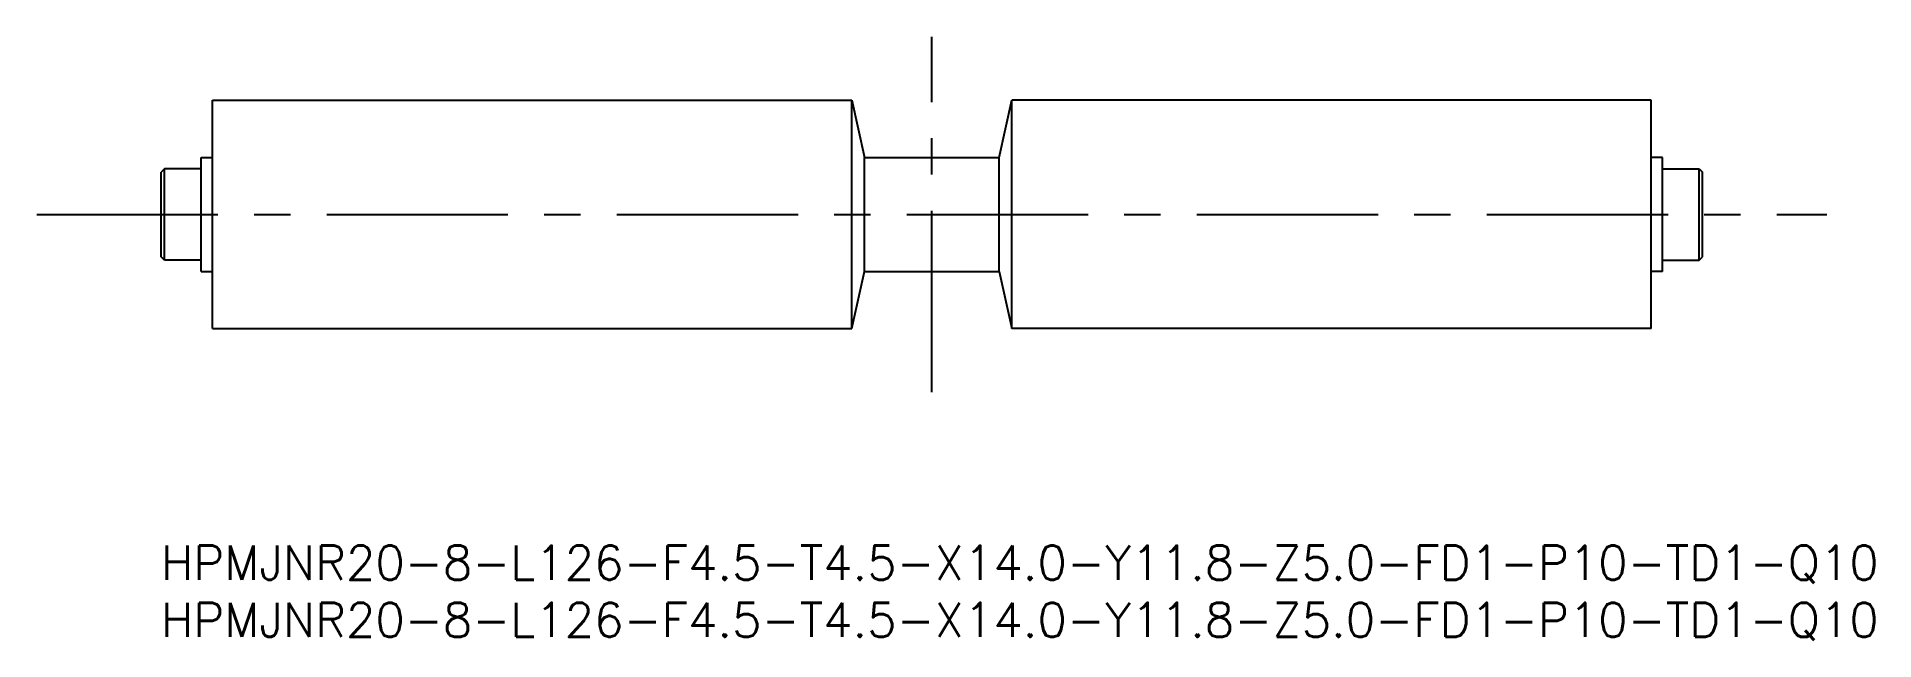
# Model space of a CAD drawing. Extents: x -11 to 150, y -9 to 44.
import ezdxf

# ---------------------------------------------------------------- set-up
doc = ezdxf.new("R2010")
doc.units = 0
doc.header["$LTSCALE"] = 0.5
doc.linetypes.add('CENTER', pattern=[50.8, 31.75, -6.35, 6.35, -6.35])
doc.layers.get('0').update_dxf_attribs({"linetype": 'CONTINUOUS'})
doc.layers.add('CENTER', color=1, linetype='CENTER')
doc.styles.get("Standard").update_dxf_attribs({"font": 'txt.shx', "height": 3, "bigfont": 'bigfont.shx'})

# ---------------------------------------------------------------- blocks, each defined once
blk = doc.blocks.new('*U18')
at = {"color": 7, "linetype": 'CONTINUOUS'}
blk.add_text('HPMJNR20-8-L126-F4.5-T4.5-X14.0-Y11.8-Z5.0-FD1-P10-TD1-Q10', height=3, dxfattribs=at).set_placement((0, -4))
blk = doc.blocks.new('*U19')
at = {"color": 7, "linetype": 'CONTINUOUS'}
blk.add_text('HPMJNR20-8-L126-F4.5-T4.5-X14.0-Y11.8-Z5.0-FD1-P10-TD1-Q10', height=3, dxfattribs=at).set_placement((0, -9))

msp = doc.modelspace()

# ---------------------------------------------------------------- linework, layer by layer
at = {"color": 7, "linetype": 'CONTINUOUS'}
for p, q in [((4.5, 18), (4.5, 38)), ((4.5, 38), (60.5, 38)), ((60.5, 38), (61.6, 33)), ((60.5, 18), (60.5, 38)), ((73.4, 33), (74.5, 38)), ((130.5, 38), (74.5, 38)), ((74.5, 18), (74.5, 38)), ((130.5, 18), (130.5, 38)), ((3.5, 23), (3.5, 33)), ((3.5, 33), (4.5, 33)), ((61.6, 33), (73.4, 33)), ((61.6, 23), (61.6, 33)), ((73.4, 23), (73.4, 33)), ((131.5, 33), (130.5, 33)), ((131.5, 23), (131.5, 33)), ((0.3, 32), (0, 31.7)), ((0, 24.3), (0, 31.7)), ((0.3, 24), (0.3, 32)), ((3.5, 32), (0.3, 32)), ((131.5, 32), (134.7, 32)), ((134.7, 32), (135, 31.7)), ((134.7, 24), (134.7, 32)), ((135, 24.3), (135, 31.7)), ((0.3, 24), (0, 24.3)), ((134.7, 24), (135, 24.3)), ((3.5, 24), (0.3, 24)), ((3.5, 23), (4.5, 23)), ((60.5, 18), (61.6, 23)), ((61.6, 23), (73.4, 23)), ((73.4, 23), (74.5, 18)), ((131.5, 23), (130.5, 23)), ((131.5, 24), (134.7, 24)), ((4.5, 18), (60.5, 18)), ((130.5, 18), (74.5, 18))]:
    msp.add_line(p, q, dxfattribs=at)
at = {"layer": 'CENTER', "color": 1, "linetype": 'CENTER'}
for p, q in [((67.5, 12.44), (67.5, 43.56)), ((-10.89, 28), (145.89, 28))]:
    msp.add_line(p, q, dxfattribs=at)

# ---------------------------------------------------------------- block references
at = {"color": 7, "linetype": 'CONTINUOUS'}
for name in ['*U18', '*U19']:
    msp.add_blockref(name, (0, 0), dxfattribs=at)

doc.saveas('drawing.dxf')
